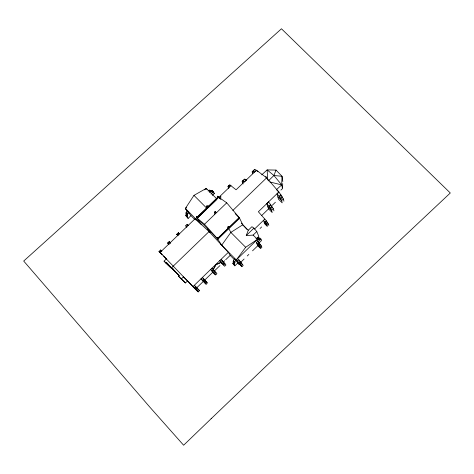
<?xml version="1.0" encoding="UTF-8"?>
<svg xmlns="http://www.w3.org/2000/svg" width="474" height="474" viewBox="0 0 474 474"><rect width="100%" height="100%" fill="white"/><g stroke="black" fill="none" stroke-linecap="round" stroke-linejoin="round"><path stroke-width="0.71" d="M280.892 190.074L282.522 188.587L281.68 184.89L282.042 176.275L276.01 170.083L267.146 169.911L261.701 174.853M282.551 187.882L282.729 183.639M282.818 181.512L282.042 176.275L273.925 175.51L267.146 169.911L267.686 180.019M217.602 238.89L217.4 238.57L227.716 228.598L228.083 226.602L229.801 226.584L239.228 217.471L242.783 224.783L248.263 230.246L246.255 235.572L253.128 235.092L256.789 231.543L253.934 228.124L251.919 226.702L248.263 230.246M228.083 226.602L227.953 228.841L227.716 228.598M216.636 198.725L206.261 188.391L193.967 195.371L185.399 208.418L201.379 224.599L196.633 217.56L196.455 216.316L197.433 216.79L206.16 208.394L206.8 205.929L208.91 206.303L206.8 205.929M207.079 206.214L206.439 208.679L206.16 208.394M268.278 180.961L273.925 175.51L276.01 170.083M222.762 261.601L221.145 259.284L225.92 264.99L224.605 266.264L219.8 260.582L221.014 262.288L215.889 264.539L213.093 269.54L211.991 268.154L216.92 273.717L215.599 275.003L210.646 269.457L215.143 274.529M221.992 263.609L221.162 262.436L216.037 264.688L213.235 269.688L214.319 271.051L219.948 265.588M186.418 212.998L185.885 213.887L186.365 214.556L185.778 215.575L188.131 218.39L190.981 215.652L187.183 210.723L186.039 212.465L187.651 214.248L187.117 215.137L187.597 215.806L187.011 216.825L188.131 218.39M187.651 214.248L187.277 213.721L188.421 211.979M237.747 263.023L234.861 265.825L233.593 264.539L232.799 263.307L233.457 262.329L233.119 261.796L233.712 260.943L233.445 260.522L234.689 258.828L238.843 264.137L239.115 263.876L237.373 260.996L238.712 259.693L243.209 265.404L241.894 266.69L239.115 263.876M234.861 265.825L234.079 264.599L234.731 263.627L233.119 261.796M234.399 263.1L234.991 262.24L233.445 260.522M234.731 261.826L235.981 260.131M259.462 244.11L257.453 239.4L245.668 247.28L236.295 259.942L238.843 264.137M242.492 264.172L241.165 265.47L241.894 266.69M261.322 245.87L260.001 247.155L260.587 248.518L261.897 247.238L261.322 245.87L257.726 241.236L256.387 242.534L257.791 245.728L260.119 248.05M261.802 215.415L268.521 208.91L266.915 203.808L268.604 201.847M272.307 205.242L275.4 202.244M272.206 212.53L271.555 210.373L270.144 208.074L271.898 206.374L268.681 202.096M278.89 192.219L277.124 193.925L278.493 199.252L282.19 202.854L281.639 200.597L280.288 198.251L282.042 196.55L278.825 191.958L266.661 177.803L256.416 170.213L236.082 189.801L229.831 184.813L227.982 186.608L228.8 188.397M270.429 209.004L272.177 207.316L271.898 206.374M280.531 199.222L282.273 197.534L282.042 196.55M162.114 254.449L160.064 252.458L195.11 218.745L209.046 231.585L228.296 252.352L192.924 286.628L159.068 251.398L160.455 250.1L161.794 251.493M272.177 207.316L273.302 208.679L271.555 210.373L267.828 206.717M282.273 197.534L283.381 198.908L281.639 200.597L277.906 196.959M246.255 235.572L253.934 228.124M254.461 229.096L264.812 219.059L258.366 211.76L278.825 191.958L276.739 189.932M194.547 288.293L195.892 286.983L199.513 290.609L198.185 291.895L192.924 286.628L195.454 289.057M206.984 282.445L202.339 277.503L203.944 279.18L202.599 280.484L200.994 278.813L203.376 281.372L196.775 287.771L194.275 285.318L195.892 286.983M212.239 271.14L213.578 269.836M221.382 262.276L222.721 260.973M194.909 288.636L196.254 287.339M204.282 279.547L202.943 280.851L206.113 284.204L207.44 282.919L203.944 279.18M212.553 271.531L213.893 270.233M221.678 262.685L223.011 261.393M204.697 280.087L212.856 272.183M223.669 261.695L224.67 260.724M225.677 259.752L230.192 255.373L228.296 252.352M267.366 226.163L265.179 222.596L265.002 222.081L266.329 220.795L264.812 219.059M195.726 289.478L197.066 288.174M203.755 281.692L205.094 280.395M213.353 272.378L214.692 271.081M222.466 263.544L223.805 262.252M265.179 222.596L266.507 221.311L266.329 220.795M196.183 289.916L197.522 288.619M204.187 282.16L205.52 280.863M213.756 272.876L215.089 271.584M222.839 264.065L224.166 262.78M260.066 228.468L261.63 226.951M265.932 223.485L267.259 222.199L266.507 221.311M197.119 290.87L198.452 289.573M205.106 283.12L206.445 281.823M216.002 272.556L214.669 273.848L211.902 271.004M225.067 263.757L223.74 265.043L220.967 262.217M266.163 224.137L267.478 222.857L267.259 222.199M267.478 222.857L268.331 223.87L267.016 225.15L264.208 222.377M256.772 238.416L258.81 236.443L256.789 231.543M258.075 241.924L260.967 239.115L259.681 237.835L258.792 238.357L258.543 237.752L257.761 238.226L257.56 237.752L255.99 238.789M259.148 242.86L261.541 240.531M238.363 262.632L241.165 265.47L238.932 262.691L240.271 261.387M257.186 244.347L260.001 247.155L257.921 244.246L259.254 242.955M239.18 263.106L240.519 261.808M258.123 244.708L259.45 243.417M240.958 262.081L244.116 259.017M247.274 255.948L248.85 254.414M252.529 250.841L257.791 245.728M239.963 263.965L241.296 262.667M258.881 245.579L260.214 244.288M240.277 264.486L241.61 263.194M259.136 246.16L260.463 244.874M198.185 291.895L187.591 280.881L185.447 282.96L178.651 276.366L179.19 275.85L166.398 262.525L165.864 263.04L164.069 261.127L166.261 259.011M217.898 239.222L204.519 224.238L196.935 218.016L217.898 239.222L239.684 218.164L226.726 202.836L217.365 196.2L217.661 197.883L217.365 196.2M181.24 279.02L183.45 276.881L187.591 280.881M270.144 208.074L268.924 206.149L270.684 204.442M280.288 198.251L279.115 196.277L280.875 194.577M269.149 206.883L270.909 205.183M279.305 197.048L281.058 195.347M199.003 216.026L207.262 208.08M211.896 203.619L215.504 200.152M197.131 218.176L218.804 197.326M205.989 209.852L197.214 218.295L196.633 217.56M216.814 199.441L208.056 207.867L207.494 207.108L218.336 196.68L218.875 197.457M218.609 197.617L230.986 185.707M219.569 198.422L221.074 196.977L220.114 196.171M242.149 181.548L242.984 182.111L242.581 181.074L244.323 179.397L245.082 179.913L244.774 179.095L242.149 181.548L243.091 183.971M255.634 171.345L256.505 170.498L254.888 169.354L252.156 171.92L253.009 172.453L252.654 171.381L254.39 169.704M246.261 179.996L244.608 181.963L243.026 180.778L243.334 181.595L242.581 181.074M204.519 224.238L226.726 202.836M165.864 263.04L170.918 267.828L171.44 267.33M171.422 267.881L209.046 231.585M232.835 210.45L266.661 177.803L265.825 176.678L267.129 178.348M186.442 207.416L185.399 208.418L187.497 211.422M204.697 189.89L206.261 188.391L206.913 189.57M186.732 214.657L185.778 215.575L187.011 216.825M211.037 194.091L213.413 191.804L212.174 190.572L211.238 191.016L212.482 192.254L213.413 191.804L214.337 193.552L212.447 195.371M168.851 244.003L167.832 242.966L169.165 241.687L170.184 242.724M178.088 235.738L176.879 234.304L178.301 232.9L179.338 233.913M186.839 227.319L185.701 225.82L187.194 224.344L188.255 225.34M178.301 232.9L178.698 233.386L177.371 234.66L176.891 234.197L177.406 234.808L176.879 234.304M227.982 186.608L228.587 187.034L228.243 186.276L229.552 185.014M276.626 189.487L281.68 184.89L273.925 175.51M257.281 240.087L258.851 239.038L259.053 239.512L259.829 239.032L260.078 239.637L260.967 239.115L261.352 240.063M242.783 224.783L230.844 232.402L221.708 245.177L217.4 238.57L217.341 237.367L218.514 237.966L217.341 237.367M209.312 192.272L210.948 191.336L211.262 191.923L212.085 191.508L212.482 192.254M208.062 191.028L209.704 190.098L210.948 191.336M209.704 190.098L210.018 190.684L210.841 190.27L212.085 191.508M228.326 226.845L230.038 226.827L229.801 226.584M269.848 181.975L281.68 184.89M196.455 216.316L197.711 217.068L197.433 216.79M217.649 196.479L218.615 196.959L196.911 217.844L196.734 216.594M252.654 171.381L253.418 171.878L253.14 171.037L254.757 172.186M229.286 185.358L229.89 185.784M228.243 186.276L228.788 186.673L228.515 186.075L229.671 186.975M244.774 179.095L246.362 180.274M186.288 209.342L185.802 208.916L186.88 210.764M187.769 225.559L187.194 224.344M185.701 225.82L186.928 226.613M178.651 276.366L185.447 282.96M164.069 261.127L170.918 267.828M173.028 269.054L173.762 269.747L171.902 267.816M170.628 267.063L179.332 275.678M178.994 234.002L178.218 232.924L178.698 233.386M166.398 262.525L167.909 263.971M257.98 171.73L256.416 170.213L256.505 170.498M161.403 251.173L160.402 250.112L160.846 250.556L159.519 251.836L159.068 251.398L161.806 254.064M176.968 234.18L178.011 235.199M268.521 208.91L271.679 212.014M267.081 226.211L264.759 223.918L263.485 220.345L265.002 222.081M161.788 251.421L160.39 250.071L160.959 250.633L159.631 251.907L159.063 251.344M218.591 197.178L220.92 199.495M235.145 213.65L239.684 218.164M213.519 192.734L214.337 193.552M258.543 237.752L259.829 239.032M258.792 238.357L260.078 239.637M257.56 237.752L258.851 239.038M210.018 190.684L211.262 191.923M257.761 238.226L259.053 239.512M253.128 235.092L257.453 239.4L236.295 259.942L220.7 244.157M193.967 195.371L206.646 208.104M245.668 247.28L230.844 232.402L228.806 228.681M169.656 242.261L169.141 241.746L170.486 243.132M190.981 215.652L195.027 219.752M230.192 255.373L234.061 259.29M186.039 212.465L187.277 213.721M233.712 260.943L234.991 262.24M185.885 213.887L187.117 215.137M186.365 214.556L187.597 215.806M233.457 262.329L234.731 263.627M232.799 263.307L234.079 264.599M168.335 243.535L167.79 242.949L169.1 244.388M187.017 224.552L187.917 225.47M178.194 233.036L179.095 233.955M171.576 268.047L172.032 268.527L171.381 267.863M202.351 280.264L206.113 284.204M196.775 287.771L199.513 290.609M163.619 255.948L166.51 258.952M175.433 271.685L173.431 269.564M167.832 242.966L168.258 243.423L169.585 242.149L169.117 241.675L170.409 243.126M237.373 260.996L238.932 262.691M173.211 269.321L172.88 268.959M241.337 223.183L246.972 229.428M256.387 242.534L257.921 244.246M266.915 203.808L268.924 206.149M277.124 193.925L279.115 196.277M187.183 210.723L188.646 212.82M188.338 212.619L189.173 213.821M195.11 218.745L195.922 219.936M207.375 228.575L210.106 232.728M238.712 259.693L239.4 260.854M214.704 214.42L214.396 213.887L215.024 213.282L214.313 212.364L214.461 211.872L215.617 211.398L214.953 212.151L215.374 212.885L216.446 212.257L216.624 212.571M212.174 190.572L212.796 191.745M239.228 217.471L239.394 217.827M257.726 241.236L258.277 242.522M268.331 223.87L268.853 225.399M252.156 171.92L252.784 173.804M273.302 208.679L273.936 210.853M283.381 198.908L283.914 201.183M217.584 237.61L217.637 238.813L239.471 217.708L238.422 216.991L238.671 218.478L238.665 217.234M211.155 418.696L183.622 445.228L149.974 407.284L23.7 261.05L281.455 28.772L450.3 192.989L265.452 366.757L211.155 418.696"/></g></svg>
